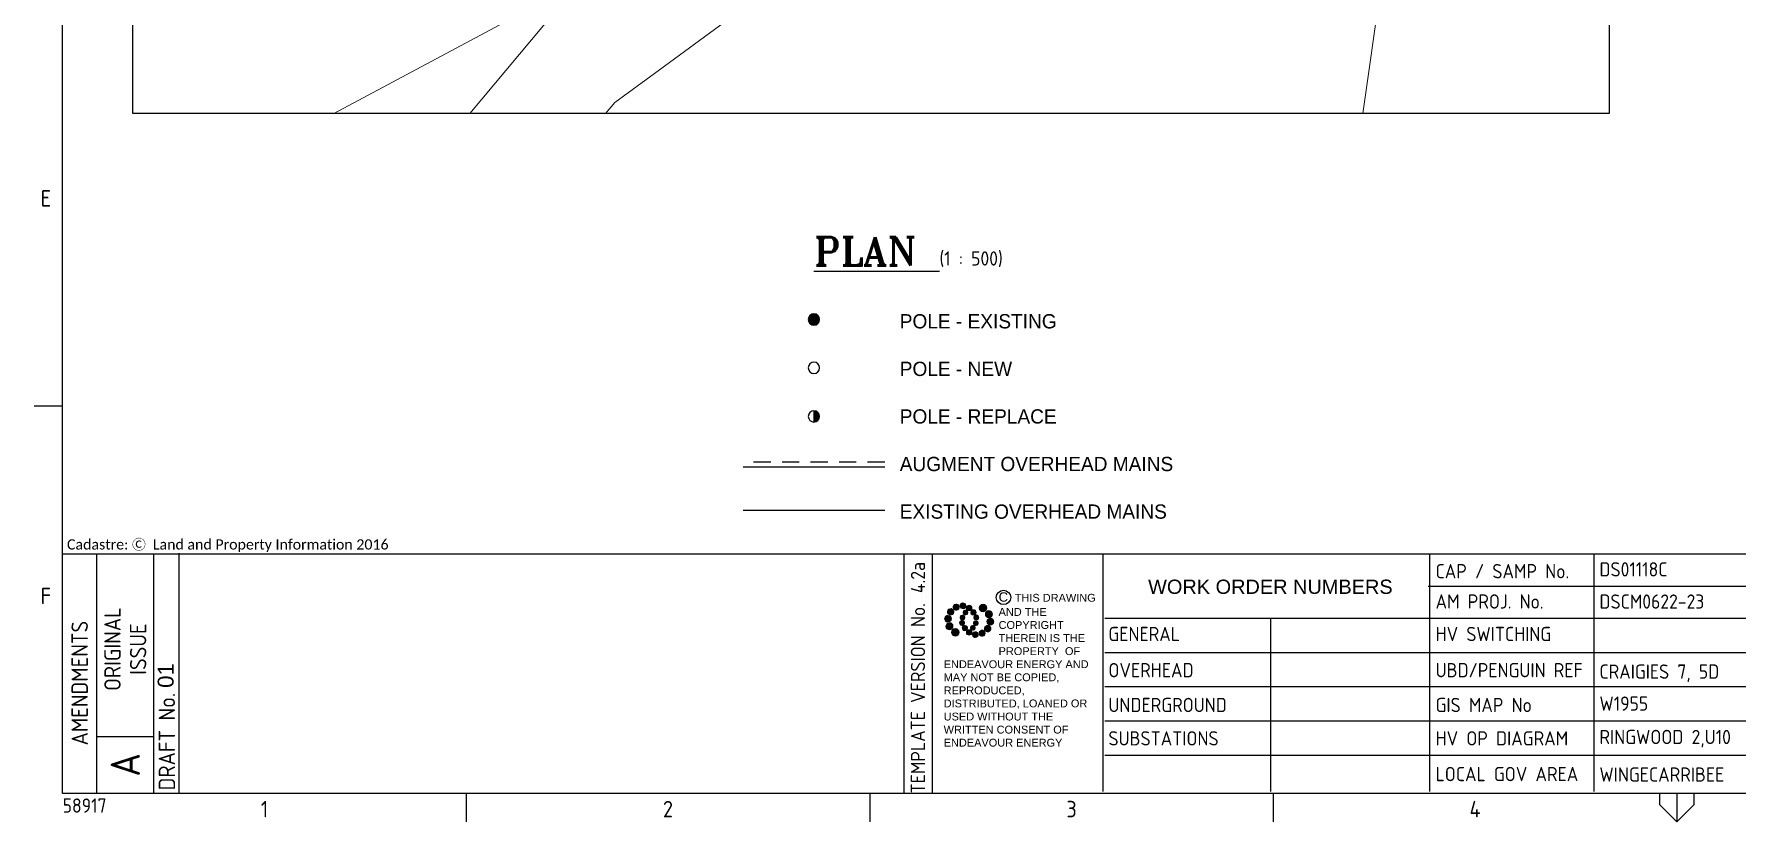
# Paper-space layout 'A2 - Rail Crossing Detail' of a CAD drawing. Header units: metres, sheet in millimetres. Extents: x -21 to 565, y 0 to 412.
# Drawn here: x -21 to 277.5, y 0 to 138.1 of the extents above; entities that cross this region are included whole.
import ezdxf
from ezdxf.enums import TextEntityAlignment as Align

# ---------------------------------------------------------------- set-up
doc = ezdxf.new("R2010")
doc.units = ezdxf.units.M
doc.linetypes.add('Dash', pattern=[5, 3, -2])
doc.layers.get('0').update_dxf_attribs({"color": 6})
doc.layers.add('Cadastre Land Parcels_SP_EXT', color=8, linetype='Continuous', lineweight=5)
doc.layers.add('Cadastre Roads_SP_EXT', color=8, linetype='Continuous', lineweight=5)
doc.layers.add('Notes', color=7, linetype='Continuous')
doc.layers.add('SupportsUG_SP_EXT', color=7, linetype='Continuous')
doc.styles.add('ARIAL', font='arial.ttf', dxfattribs={"height": 2})
doc.styles.add('iecISOCP', font='isocp.shx')
doc.styles.add('IECSYMBOL1', font='isocp.shx')
doc.styles.get("Standard").update_dxf_attribs({"font": 'arial.ttf'})

# ---------------------------------------------------------------- blocks, each defined once
blk = doc.blocks.new('A$C30A46249')
at = {"color": 7, "lineweight": -3, "insert": (6.92, 4.97), "char_height": 1.79, "attachment_point": 7, "line_spacing_factor": 1.2}
blk.add_mtext('{\\fCalibri|b0|i0|c0|p34;\\C256;Cadastre: \\fMS Gothic|b0|i0|c128|p49;\\C250;\\c2236962;Ⓒ\\fMS Gothic|b0|i0|c0|p49; \\fCalibri|b0|i0|c0|p34;\\C256;Land and Property Information 2016}', dxfattribs=at)
blk = doc.blocks.new('EE_LOGO_SMALL')
at = {"layer": 'Notes'}
h = blk.add_hatch(color=256, dxfattribs=at)
edge = h.paths.add_edge_path()
edge.add_spline(control_points=[(-1.35, 5.88), (-1.41, 6.52), (-1.98, 6.98), (-2.62, 6.92), (-3.26, 6.85), (-3.72, 6.28), (-3.66, 5.65), (-3.6, 5.01), (-3.03, 4.54), (-2.39, 4.61), (-1.75, 4.67), (-1.28, 5.24), (-1.35, 5.88)], knot_values=[0, 0, 0, 0, 1, 1, 1, 2, 2, 2, 3, 3, 3, 4, 4, 4, 4], degree=3, periodic=0)
h = blk.add_hatch(color=256, dxfattribs=at)
edge = h.paths.add_edge_path()
edge.add_spline(control_points=[(-8.41, 1.95), (-9.16, 1.99), (-9.8, 1.42), (-9.84, 0.67), (-9.89, -0.07), (-9.31, -0.71), (-8.56, -0.75), (-7.82, -0.8), (-7.18, -0.23), (-7.14, 0.52), (-7.09, 1.27), (-7.66, 1.91), (-8.41, 1.95)], knot_values=[0, 0, 0, 0, 1, 1, 1, 2, 2, 2, 3, 3, 3, 4, 4, 4, 4], degree=3, periodic=0)
h = blk.add_hatch(color=256, dxfattribs=at)
edge = h.paths.add_edge_path()
edge.add_spline(control_points=[(-6.81, 4.47), (-7.42, 4.82), (-8.21, 4.62), (-8.57, 4), (-8.92, 3.39), (-8.72, 2.6), (-8.1, 2.25), (-7.49, 1.89), (-6.7, 2.09), (-6.34, 2.71), (-5.98, 3.32), (-6.19, 4.11), (-6.81, 4.47)], knot_values=[0, 0, 0, 0, 1, 1, 1, 2, 2, 2, 3, 3, 3, 4, 4, 4, 4], degree=3, periodic=0)
h = blk.add_hatch(color=256, dxfattribs=at)
edge = h.paths.add_edge_path()
edge.add_spline(control_points=[(-4.19, 5.89), (-4.56, 6.46), (-5.32, 6.62), (-5.88, 6.26), (-6.45, 5.89), (-6.61, 5.13), (-6.25, 4.56), (-5.88, 4), (-5.13, 3.83), (-4.56, 4.2), (-3.99, 4.56), (-3.82, 5.32), (-4.19, 5.89)], knot_values=[0, 0, 0, 0, 1, 1, 1, 2, 2, 2, 3, 3, 3, 4, 4, 4, 4], degree=3, periodic=0)
h = blk.add_hatch(color=256, dxfattribs=at)
edge = h.paths.add_edge_path()
edge.add_spline(control_points=[(-2.5, 2.07), (-3.02, 2.18), (-3.52, 1.86), (-3.63, 1.35), (-3.74, 0.84), (-3.41, 0.33), (-2.91, 0.22), (-2.39, 0.11), (-1.89, 0.43), (-1.78, 0.95), (-1.67, 1.46), (-1.99, 1.96), (-2.5, 2.07)], knot_values=[0, 0, 0, 0, 1, 1, 1, 2, 2, 2, 3, 3, 3, 4, 4, 4, 4], degree=3, periodic=0)
h = blk.add_hatch(color=256, dxfattribs=at)
edge = h.paths.add_edge_path()
edge.add_spline(control_points=[(1.01, 4.87), (1.01, 4.27), (0.53, 3.79), (-0.07, 3.79), (-0.67, 3.79), (-1.16, 4.27), (-1.16, 4.87), (-1.16, 5.47), (-0.67, 5.96), (-0.07, 5.96), (0.53, 5.96), (1.01, 5.47), (1.01, 4.87)], knot_values=[0, 0, 0, 0, 1, 1, 1, 2, 2, 2, 3, 3, 3, 4, 4, 4, 4], degree=3, periodic=0)
edge = h.paths.add_edge_path()
edge.add_spline(control_points=[(-1.36, 3.98), (-1.87, 4.09), (-2.38, 3.77), (-2.49, 3.26), (-2.6, 2.75), (-2.27, 2.24), (-1.76, 2.13), (-1.25, 2.02), (-0.75, 2.35), (-0.64, 2.86), (-0.53, 3.37), (-0.85, 3.87), (-1.36, 3.98)], knot_values=[0, 0, 0, 0, 1, 1, 1, 2, 2, 2, 3, 3, 3, 4, 4, 4, 4], degree=3, periodic=0)
h = blk.add_hatch(color=256, dxfattribs=at)
edge = h.paths.add_edge_path()
edge.add_spline(control_points=[(2.33, 2.37), (2.77, 2.76), (2.8, 3.42), (2.42, 3.85), (2.03, 4.29), (1.37, 4.32), (0.94, 3.94), (0.51, 3.55), (0.47, 2.89), (0.85, 2.46), (1.24, 2.03), (1.9, 1.99), (2.33, 2.37)], knot_values=[0, 0, 0, 0, 1, 1, 1, 2, 2, 2, 3, 3, 3, 4, 4, 4, 4], degree=3, periodic=0)
edge = h.paths.add_edge_path()
edge.add_spline(control_points=[(1.01, 4.87), (1.01, 4.27), (0.53, 3.79), (-0.07, 3.79), (-0.67, 3.79), (-1.16, 4.27), (-1.16, 4.87), (-1.16, 5.47), (-0.67, 5.96), (-0.07, 5.96), (0.53, 5.96), (1.01, 5.47), (1.01, 4.87)], knot_values=[0, 0, 0, 0, 1, 1, 1, 2, 2, 2, 3, 3, 3, 4, 4, 4, 4], degree=3, periodic=0)
h = blk.add_hatch(color=256, dxfattribs=at)
edge = h.paths.add_edge_path()
edge.add_spline(control_points=[(1.01, 4.87), (1.01, 4.27), (0.53, 3.79), (-0.07, 3.79), (-0.67, 3.79), (-1.16, 4.27), (-1.16, 4.87), (-1.16, 5.47), (-0.67, 5.96), (-0.07, 5.96), (0.53, 5.96), (1.01, 5.47), (1.01, 4.87)], knot_values=[0, 0, 0, 0, 1, 1, 1, 2, 2, 2, 3, 3, 3, 4, 4, 4, 4], degree=3, periodic=0)
edge = h.paths.add_edge_path(flags=16)
edge.add_spline(control_points=[(1.01, 4.87), (1.01, 4.27), (0.53, 3.79), (-0.07, 3.79), (-0.67, 3.79), (-1.16, 4.27), (-1.16, 4.87), (-1.16, 5.47), (-0.67, 5.96), (-0.07, 5.96), (0.53, 5.96), (1.01, 5.47), (1.01, 4.87)], knot_values=[0, 0, 0, 0, 1, 1, 1, 2, 2, 2, 3, 3, 3, 4, 4, 4, 4], degree=3, periodic=0)
h = blk.add_hatch(color=256, dxfattribs=at)
edge = h.paths.add_edge_path()
edge.add_spline(control_points=[(2.98, 0.19), (3.52, 0.33), (3.83, 0.88), (3.69, 1.41), (3.55, 1.94), (3.01, 2.26), (2.48, 2.12), (1.95, 1.98), (1.63, 1.43), (1.77, 0.9), (1.91, 0.37), (2.45, 0.05), (2.98, 0.19)], knot_values=[0, 0, 0, 0, 1, 1, 1, 2, 2, 2, 3, 3, 3, 4, 4, 4, 4], degree=3, periodic=0)
h = blk.add_hatch(color=256, dxfattribs=at)
edge = h.paths.add_edge_path()
edge.add_spline(control_points=[(6.99, 4.87), (6.99, 4.04), (6.32, 3.36), (5.48, 3.36), (4.65, 3.36), (3.97, 4.04), (3.97, 4.87), (3.97, 5.71), (4.65, 6.38), (5.48, 6.38), (6.32, 6.38), (6.99, 5.71), (6.99, 4.87)], knot_values=[0, 0, 0, 0, 1, 1, 1, 2, 2, 2, 3, 3, 3, 4, 4, 4, 4], degree=3, periodic=0)
h = blk.add_hatch(color=256, dxfattribs=at)
edge = h.paths.add_edge_path()
edge.add_spline(control_points=[(8.37, 1.14), (9.1, 1.46), (9.42, 2.3), (9.11, 3.02), (8.79, 3.74), (7.95, 4.07), (7.23, 3.75), (6.51, 3.43), (6.18, 2.59), (6.49, 1.87), (6.81, 1.15), (7.65, 0.82), (8.37, 1.14)], knot_values=[0, 0, 0, 0, 1, 1, 1, 2, 2, 2, 3, 3, 3, 4, 4, 4, 4], degree=3, periodic=0)
h = blk.add_hatch(color=256, dxfattribs=at)
edge = h.paths.add_edge_path()
edge.add_spline(control_points=[(8.27, -1.91), (9.01, -1.95), (9.65, -1.38), (9.69, -0.63), (9.74, 0.12), (9.17, 0.75), (8.42, 0.8), (7.67, 0.84), (7.03, 0.27), (6.99, -0.48), (6.95, -1.22), (7.52, -1.87), (8.27, -1.91)], knot_values=[0, 0, 0, 0, 1, 1, 1, 2, 2, 2, 3, 3, 3, 4, 4, 4, 4], degree=3, periodic=0)
h = blk.add_hatch(color=256, dxfattribs=at)
edge = h.paths.add_edge_path()
edge.add_spline(control_points=[(-8.52, -1.1), (-9.24, -1.42), (-9.57, -2.26), (-9.25, -2.98), (-8.94, -3.7), (-8.09, -4.03), (-7.37, -3.71), (-6.65, -3.39), (-6.33, -2.55), (-6.64, -1.83), (-6.96, -1.11), (-7.8, -0.78), (-8.52, -1.1)], knot_values=[0, 0, 0, 0, 1, 1, 1, 2, 2, 2, 3, 3, 3, 4, 4, 4, 4], degree=3, periodic=0)
h = blk.add_hatch(color=256, dxfattribs=at)
edge = h.paths.add_edge_path()
edge.add_spline(control_points=[(-7.14, -4.83), (-7.14, -4), (-6.46, -3.32), (-5.63, -3.32), (-4.8, -3.32), (-4.12, -4), (-4.12, -4.83), (-4.12, -5.67), (-4.8, -6.34), (-5.63, -6.34), (-6.46, -6.34), (-7.14, -5.67), (-7.14, -4.83)], knot_values=[0, 0, 0, 0, 1, 1, 1, 2, 2, 2, 3, 3, 3, 4, 4, 4, 4], degree=3, periodic=0)
h = blk.add_hatch(color=256, dxfattribs=at)
edge = h.paths.add_edge_path()
edge.add_spline(control_points=[(-3.13, -0.15), (-3.66, -0.29), (-3.98, -0.84), (-3.84, -1.37), (-3.7, -1.9), (-3.15, -2.22), (-2.62, -2.08), (-2.09, -1.94), (-1.78, -1.39), (-1.91, -0.86), (-2.06, -0.33), (-2.6, -0.01), (-3.13, -0.15)], knot_values=[0, 0, 0, 0, 1, 1, 1, 2, 2, 2, 3, 3, 3, 4, 4, 4, 4], degree=3, periodic=0)
h = blk.add_hatch(color=256, dxfattribs=at)
edge = h.paths.add_edge_path()
edge.add_spline(control_points=[(-2.48, -2.33), (-2.91, -2.72), (-2.95, -3.38), (-2.56, -3.81), (-2.18, -4.24), (-1.52, -4.28), (-1.08, -3.9), (-0.65, -3.51), (-0.62, -2.85), (-1, -2.42), (-1.39, -1.98), (-2.05, -1.95), (-2.48, -2.33)], knot_values=[0, 0, 0, 0, 1, 1, 1, 2, 2, 2, 3, 3, 3, 4, 4, 4, 4], degree=3, periodic=0)
h = blk.add_hatch(color=256, dxfattribs=at)
edge = h.paths.add_edge_path()
edge.add_spline(control_points=[(-1.16, -4.83), (-1.16, -4.23), (-0.67, -3.74), (-0.07, -3.74), (0.53, -3.74), (1.01, -4.23), (1.01, -4.83), (1.01, -5.43), (0.53, -5.92), (-0.07, -5.92), (-0.67, -5.92), (-1.16, -5.43), (-1.16, -4.83)], knot_values=[0, 0, 0, 0, 1, 1, 1, 2, 2, 2, 3, 3, 3, 4, 4, 4, 4], degree=3, periodic=0)
h = blk.add_hatch(color=256, dxfattribs=at)
edge = h.paths.add_edge_path()
edge.add_spline(control_points=[(1.22, -3.94), (1.73, -4.05), (2.23, -3.73), (2.34, -3.22), (2.45, -2.71), (2.13, -2.2), (1.62, -2.09), (1.11, -1.98), (0.6, -2.3), (0.49, -2.81), (0.38, -3.32), (0.71, -3.83), (1.22, -3.94)], knot_values=[0, 0, 0, 0, 1, 1, 1, 2, 2, 2, 3, 3, 3, 4, 4, 4, 4], degree=3, periodic=0)
h = blk.add_hatch(color=256, dxfattribs=at)
edge = h.paths.add_edge_path()
edge.add_spline(control_points=[(1.2, -5.84), (1.27, -6.47), (1.84, -6.94), (2.47, -6.87), (3.11, -6.81), (3.58, -6.24), (3.51, -5.6), (3.45, -4.96), (2.88, -4.5), (2.24, -4.56), (1.6, -4.63), (1.13, -5.2), (1.2, -5.84)], knot_values=[0, 0, 0, 0, 1, 1, 1, 2, 2, 2, 3, 3, 3, 4, 4, 4, 4], degree=3, periodic=0)
h = blk.add_hatch(color=256, dxfattribs=at)
edge = h.paths.add_edge_path()
edge.add_spline(control_points=[(2.36, -2.03), (2.87, -2.14), (3.37, -1.81), (3.48, -1.3), (3.59, -0.79), (3.27, -0.29), (2.76, -0.18), (2.25, -0.07), (1.74, -0.39), (1.63, -0.9), (1.52, -1.41), (1.85, -1.92), (2.36, -2.03)], knot_values=[0, 0, 0, 0, 1, 1, 1, 2, 2, 2, 3, 3, 3, 4, 4, 4, 4], degree=3, periodic=0)
h = blk.add_hatch(color=256, dxfattribs=at)
edge = h.paths.add_edge_path()
edge.add_spline(control_points=[(4.05, -5.84), (4.41, -6.41), (5.17, -6.58), (5.73, -6.21), (6.3, -5.85), (6.46, -5.09), (6.1, -4.52), (5.73, -3.95), (4.98, -3.79), (4.41, -4.16), (3.84, -4.52), (3.68, -5.28), (4.05, -5.84)], knot_values=[0, 0, 0, 0, 1, 1, 1, 2, 2, 2, 3, 3, 3, 4, 4, 4, 4], degree=3, periodic=0)
h = blk.add_hatch(color=256, dxfattribs=at)
edge = h.paths.add_edge_path()
edge.add_spline(control_points=[(6.66, -4.43), (7.27, -4.78), (8.06, -4.58), (8.42, -3.96), (8.78, -3.35), (8.57, -2.56), (7.96, -2.2), (7.34, -1.84), (6.55, -2.05), (6.2, -2.66), (5.84, -3.28), (6.04, -4.07), (6.66, -4.43)], knot_values=[0, 0, 0, 0, 1, 1, 1, 2, 2, 2, 3, 3, 3, 4, 4, 4, 4], degree=3, periodic=0)
at = {"layer": 'Notes', "lineweight": 0}
for points in [[(1.85, 2.13), (1.85, 2.13)], [(-1.99, -2.08), (-1.99, -2.08)]]:
    blk.add_lwpolyline(points, dxfattribs=at)
for points in [[(-1.35, 5.88), (-1.41, 6.52), (-1.98, 6.98), (-2.62, 6.92), (-3.26, 6.85), (-3.72, 6.28), (-3.66, 5.65), (-3.6, 5.01), (-3.03, 4.54), (-2.39, 4.61), (-1.75, 4.67), (-1.28, 5.24), (-1.35, 5.88)], [(-8.41, 1.95), (-9.16, 1.99), (-9.8, 1.42), (-9.84, 0.67), (-9.89, -0.07), (-9.31, -0.71), (-8.56, -0.75), (-7.82, -0.8), (-7.18, -0.23), (-7.14, 0.52), (-7.09, 1.27), (-7.66, 1.91), (-8.41, 1.95)], [(-6.81, 4.47), (-7.42, 4.82), (-8.21, 4.62), (-8.57, 4), (-8.92, 3.39), (-8.72, 2.6), (-8.1, 2.25), (-7.49, 1.89), (-6.7, 2.09), (-6.34, 2.71), (-5.98, 3.32), (-6.19, 4.11), (-6.81, 4.47)], [(-4.19, 5.89), (-4.56, 6.46), (-5.32, 6.62), (-5.88, 6.26), (-6.45, 5.89), (-6.61, 5.13), (-6.25, 4.56), (-5.88, 4), (-5.13, 3.83), (-4.56, 4.2), (-3.99, 4.56), (-3.82, 5.32), (-4.19, 5.89)], [(-2.5, 2.07), (-3.02, 2.18), (-3.52, 1.86), (-3.63, 1.35), (-3.74, 0.84), (-3.41, 0.33), (-2.91, 0.22), (-2.39, 0.11), (-1.89, 0.43), (-1.78, 0.95), (-1.67, 1.46), (-1.99, 1.96), (-2.5, 2.07)], [(-1.36, 3.98), (-1.87, 4.09), (-2.38, 3.77), (-2.49, 3.26), (-2.6, 2.75), (-2.27, 2.24), (-1.76, 2.13), (-1.25, 2.02), (-0.75, 2.35), (-0.64, 2.86), (-0.53, 3.37), (-0.85, 3.87), (-1.36, 3.98)], [(1.01, 4.87), (1.01, 4.27), (0.53, 3.79), (-0.07, 3.79), (-0.67, 3.79), (-1.16, 4.27), (-1.16, 4.87), (-1.16, 5.47), (-0.67, 5.96), (-0.07, 5.96), (0.53, 5.96), (1.01, 5.47), (1.01, 4.87)], [(1.01, 4.87), (1.01, 4.27), (0.53, 3.79), (-0.07, 3.79), (-0.67, 3.79), (-1.16, 4.27), (-1.16, 4.87), (-1.16, 5.47), (-0.67, 5.96), (-0.07, 5.96), (0.53, 5.96), (1.01, 5.47), (1.01, 4.87)], [(2.33, 2.37), (2.77, 2.76), (2.8, 3.42), (2.42, 3.85), (2.03, 4.29), (1.37, 4.32), (0.94, 3.94), (0.51, 3.55), (0.47, 2.89), (0.85, 2.46), (1.24, 2.03), (1.9, 1.99), (2.33, 2.37)], [(2.98, 0.19), (3.52, 0.33), (3.83, 0.88), (3.69, 1.41), (3.55, 1.94), (3.01, 2.26), (2.48, 2.12), (1.95, 1.98), (1.63, 1.43), (1.77, 0.9), (1.91, 0.37), (2.45, 0.05), (2.98, 0.19)], [(6.99, 4.87), (6.99, 4.04), (6.32, 3.36), (5.48, 3.36), (4.65, 3.36), (3.97, 4.04), (3.97, 4.87), (3.97, 5.71), (4.65, 6.38), (5.48, 6.38), (6.32, 6.38), (6.99, 5.71), (6.99, 4.87)], [(8.37, 1.14), (9.1, 1.46), (9.42, 2.3), (9.11, 3.02), (8.79, 3.74), (7.95, 4.07), (7.23, 3.75), (6.51, 3.43), (6.18, 2.59), (6.49, 1.87), (6.81, 1.15), (7.65, 0.82), (8.37, 1.14)], [(8.27, -1.91), (9.01, -1.95), (9.65, -1.38), (9.69, -0.63), (9.74, 0.12), (9.17, 0.75), (8.42, 0.8), (7.67, 0.84), (7.03, 0.27), (6.99, -0.48), (6.95, -1.22), (7.52, -1.87), (8.27, -1.91)], [(-8.52, -1.1), (-9.24, -1.42), (-9.57, -2.26), (-9.25, -2.98), (-8.94, -3.7), (-8.09, -4.03), (-7.37, -3.71), (-6.65, -3.39), (-6.33, -2.55), (-6.64, -1.83), (-6.96, -1.11), (-7.8, -0.78), (-8.52, -1.1)], [(-7.14, -4.83), (-7.14, -4), (-6.46, -3.32), (-5.63, -3.32), (-4.8, -3.32), (-4.12, -4), (-4.12, -4.83), (-4.12, -5.67), (-4.8, -6.34), (-5.63, -6.34), (-6.46, -6.34), (-7.14, -5.67), (-7.14, -4.83)], [(-3.13, -0.15), (-3.66, -0.29), (-3.98, -0.84), (-3.84, -1.37), (-3.7, -1.9), (-3.15, -2.22), (-2.62, -2.08), (-2.09, -1.94), (-1.78, -1.39), (-1.91, -0.86), (-2.06, -0.33), (-2.6, -0.01), (-3.13, -0.15)], [(-2.48, -2.33), (-2.91, -2.72), (-2.95, -3.38), (-2.56, -3.81), (-2.18, -4.24), (-1.52, -4.28), (-1.08, -3.9), (-0.65, -3.51), (-0.62, -2.85), (-1, -2.42), (-1.39, -1.98), (-2.05, -1.95), (-2.48, -2.33)], [(-1.16, -4.83), (-1.16, -4.23), (-0.67, -3.74), (-0.07, -3.74), (0.53, -3.74), (1.01, -4.23), (1.01, -4.83), (1.01, -5.43), (0.53, -5.92), (-0.07, -5.92), (-0.67, -5.92), (-1.16, -5.43), (-1.16, -4.83)], [(1.22, -3.94), (1.73, -4.05), (2.23, -3.73), (2.34, -3.22), (2.45, -2.71), (2.13, -2.2), (1.62, -2.09), (1.11, -1.98), (0.6, -2.3), (0.49, -2.81), (0.38, -3.32), (0.71, -3.83), (1.22, -3.94)], [(1.2, -5.84), (1.27, -6.47), (1.84, -6.94), (2.47, -6.87), (3.11, -6.81), (3.58, -6.24), (3.51, -5.6), (3.45, -4.96), (2.88, -4.5), (2.24, -4.56), (1.6, -4.63), (1.13, -5.2), (1.2, -5.84)], [(2.36, -2.03), (2.87, -2.14), (3.37, -1.81), (3.48, -1.3), (3.59, -0.79), (3.27, -0.29), (2.76, -0.18), (2.25, -0.07), (1.74, -0.39), (1.63, -0.9), (1.52, -1.41), (1.85, -1.92), (2.36, -2.03)], [(4.05, -5.84), (4.41, -6.41), (5.17, -6.58), (5.73, -6.21), (6.3, -5.85), (6.46, -5.09), (6.1, -4.52), (5.73, -3.95), (4.98, -3.79), (4.41, -4.16), (3.84, -4.52), (3.68, -5.28), (4.05, -5.84)], [(6.66, -4.43), (7.27, -4.78), (8.06, -4.58), (8.42, -3.96), (8.78, -3.35), (8.57, -2.56), (7.96, -2.2), (7.34, -1.84), (6.55, -2.05), (6.2, -2.66), (5.84, -3.28), (6.04, -4.07), (6.66, -4.43)]]:
    blk.add_open_spline(points, degree=3, knots=[0, 0, 0, 0, 1, 1, 1, 2, 2, 2, 3, 3, 3, 4, 4, 4, 4], dxfattribs=at)
blk = doc.blocks.new('EE_COPYRIGHT_A2')
at = {"layer": 'Notes'}
blk.add_circle((9.53, -0.82), 1.15, dxfattribs=at)
at = {"xscale": 0.4, "yscale": 0.4, "zscale": 0.4}
blk.add_blockref('EE_LOGO_SMALL', (4.09, -4.46), dxfattribs=at)
at = {"layer": 'Notes', "insert": (0, 0), "char_height": 1.25, "width": 24.1208, "attachment_point": 1, "style": 'ARIAL'}
blk.add_mtext('\\pt8.75;               ^I{\\H1.2x;C } THIS DRAWING\\P\\pi-8.75,l8.75,t8.75,20;       ^IAND THE ^I\\P\\pi0,t8.75;COPYRIGHT\\P\\pi-8.75,t1.25,8.75;^I^ITHEREIN IS THE PROPERTY  OF \\P\\pi0,l0,t1.25;ENDEAVOUR ENERGY AND MAY NOT BE COPIED, REPRODUCED, DISTRIBUTED, LOANED OR USED WITHOUT THE WRITTEN CONSENT OF ENDEAVOUR ENERGY', dxfattribs=at)
blk = doc.blocks.new('A2_FRAME_TITLE')
at = {"layer": 'Notes', "color": 3}
for p, q in [((4.97, 5), (4.97, 407.42)), ((4.97, 47), (129.55, 47)), ((129.55, 47), (187.34, 47)), ((152.45, 47), (152.45, 5)), ((157.45, 47), (157.45, 5)), ((244.7, 5.35), (244.7, 47)), ((142.23, 5), (4.97, 5)), ((581.39, 5), (142.23, 5))]:
    blk.add_line(p, q, dxfattribs=at)
at = {"layer": 'Notes', "color": 7}
for p, q in [((-0.03, 72.91), (4.97, 72.91)), ((4.97, 5), (4.97, 47)), ((10.97, 5), (10.97, 47)), ((20.97, 5), (20.97, 47)), ((25.42, 5.13), (25.42, 47.13)), ((273.43, 47), (273.43, 5.35)), ((244.39, 41.35), (301.39, 41.35)), ((187.7, 35.71), (244.7, 35.71)), ((216.74, 35.71), (216.74, 5.35)), ((244.39, 35.71), (301.39, 35.71)), ((187.7, 29.71), (244.7, 29.71)), ((244.39, 29.71), (301.39, 29.71)), ((187.7, 23.71), (244.7, 23.71)), ((244.39, 23.71), (301.39, 23.71)), ((10.97, 15), (20.97, 15)), ((187.7, 17.71), (244.7, 17.71)), ((244.39, 17.71), (301.39, 17.71)), ((187.7, 11.71), (244.7, 11.71)), ((244.39, 11.71), (301.39, 11.71)), ((75.75, 5), (75.75, 0)), ((146.5, 5), (146.5, 0)), ((217.25, 5), (217.25, 0)), ((285, 3), (285, 5)), ((288, 0), (285, 3)), ((288, 5), (288, 0)), ((291, 3), (288, 0)), ((291, 5), (291, 3))]:
    blk.add_line(p, q, dxfattribs=at)
at = {"layer": 'Notes', "color": 3, "linetype": 'Continuous'}
for q in [(581.39, 47), (187.34, 5.35)]:
    blk.add_line((187.34, 47), q, dxfattribs=at)
at = {"xscale": 1.1, "yscale": 1.1, "zscale": 1.1}
blk.add_blockref('EE_COPYRIGHT_A2', (159.46, 40.25), dxfattribs=at)
blk.add_attdef('DRAFT_NUM', (24.44, 23.49), '', height=2.8, rotation=90)
at = {"layer": 'Notes', "color": 7, "style": 'iecISOCP'}
for s, p in [('E', (2.97, 109.29)), ('F', (2.97, 39.6))]:
    blk.add_text(s, height=2.88, dxfattribs=at).set_placement(p, align=Align.MIDDLE_RIGHT)
for s, p in [('CAP / SAMP No.', (245.7, 42.7)), ('AM PROJ. No.', (245.7, 37.39)), ('GENERAL', (188.34, 31.69)), ('HV SWITCHING', (245.7, 31.69)), ('OVERHEAD', (188.34, 25.35)), ('UBD/PENGUIN REF', (245.7, 25.35)), ('UNDERGROUND', (188.34, 19.25)), ('GIS MAP No', (245.7, 19.25)), ('SUBSTATIONS', (188.34, 13.4)), ('HV OP DIAGRAM', (245.7, 13.4)), ('LOCAL GOV AREA', (245.7, 7.14))]:
    blk.add_text(s, height=2.5, dxfattribs=at).set_placement(p)
at = {"layer": 'Notes', "style": 'ARIAL'}
blk.add_text('WORK ORDER NUMBERS', height=2.5, dxfattribs=at).set_placement((216.74, 39.97), align=Align.CENTER)
at = {"layer": 'Notes', "color": 7, "style": 'iecISOCP'}
for s, height, p in [('ORIGINAL', 2.88, (13.72, 30.3)), ('AMENDMENTS', 2.88, (7.97, 24.33)), ('ISSUE', 2.88, (18.22, 30.3)), ('A', 5.12, (15.97, 10))]:
    blk.add_text(s, height=height, rotation=90, dxfattribs=at).set_placement(p, align=Align.MIDDLE_CENTER)
blk.add_text('TEMPLATE VERSION No.', height=2.5, rotation=90, dxfattribs=at).set_placement((154.95, 5), align=Align.MIDDLE_LEFT)
blk.add_text('DRAFT No.', height=2.88, rotation=90, dxfattribs=at).set_placement((24.7, 5.54))
for s, p in [('1', (40.38, 3.69)), ('2', (111.12, 3.69)), ('3', (181.88, 3.69)), ('4', (252.62, 3.69))]:
    blk.add_text(s, height=2.88, dxfattribs=at).set_placement(p, align=Align.TOP_CENTER)
at = {"layer": 'Notes', "color": 7, "style": 'iecISOCP', "flags": 8}
blk.add_attdef('VERSION_NO', text='', height=2.5, rotation=90, dxfattribs=at).set_placement((154.95, 42.84), align=Align.MIDDLE_CENTER)
at = {"layer": 'Notes', "color": 7, "style": 'iecISOCP'}
for tag, p in [('CAP_NO', (274.43, 43.02)), ('IE_NUM', (274.43, 37.38)), ('GEN_WO', (217.74, 31.2)), ('HV_SWITCH', (274.43, 31.2)), ('OH_WO', (217.74, 25.1)), ('UBD_REF', (274.43, 25.1)), ('UG_WO', (217.74, 19.49)), ('GIS_MAP_No', (274.43, 19.49)), ('SUB_WO', (217.74, 13.64)), ('HV_OP_DIAG', (274.43, 13.64)), ('LGA', (274.43, 7.06))]:
    blk.add_attdef(tag, p, '', height=2.5, dxfattribs=at)
at = {"layer": 'Notes', "color": 2, "style": 'iecISOCP'}
for tag, p in [('T1', (441.71, 33.55)), ('T2', (441.71, 28.43)), ('T3', (441.71, 23.01)), ('T4', (441.4, 17.78)), ('T5', (441.4, 12.35)), ('T6', (441.4, 7.09))]:
    blk.add_attdef(tag, text='', height=3.5, dxfattribs=at).set_placement(p, align=Align.CENTER)
at = {"layer": 'Notes', "color": 7, "style": 'iecISOCP'}
for tag, p in [('scale', (324.78, 31.98)), ('DRAWN', (324.78, 24.31)), ('DATE', (324.78, 16.26)), ('CHD', (324.78, 7.75)), ('DESIGN', (362.64, 8.29))]:
    blk.add_attdef(tag, text='', height=2.5, dxfattribs=at).set_placement(p, align=Align.CENTER)
at = {"layer": 'Notes', "color": 4, "style": 'iecISOCP'}
blk.add_attdef('NUM', text='', height=7, dxfattribs=at).set_placement((549.94, 16.48), align=Align.CENTER)
at = {"layer": 'Notes', "color": 1, "style": 'iecISOCP'}
blk.add_attdef('REV', text='', height=5, dxfattribs=at).set_placement((576.56, 16.48), align=Align.CENTER)
at = {"layer": 'Notes', "color": 7, "style": 'iecISOCP'}
for tag, p in [('NS', (548.07, 7.5)), ('SHTS', (562.68, 7.5))]:
    blk.add_attdef(tag, text='', height=2.5, dxfattribs=at).set_placement(p, align=Align.MIDDLE)
at = {"layer": 'Notes', "style": 'iecISOCP'}
blk.add_attdef('ExportID', (4.99, 1.62), '', height=2.5, dxfattribs=at)
at = {"layer": 'Notes', "style": 'iecISOCP', "flags": 1}
for tag, p in [('ProjectType', (6.3, -8.26)), ('ProjectNumber', (23.01, -7.98)), ('DrawingNumber', (42.02, -7.98)), ('ProjectDescription', (60.75, -8.26)), ('ExportDate', (86.99, -8.34)), ('ExportUserName', (104.82, -7.69)), ('DesignerCompanyName', (128.16, -8.26)), ('GIS_SUCCESS', (157.54, -7.98)), ('CAD_SUCCESS', (175.98, -7.98)), ('Comments', (223.32, -8.34)), ('ExportCategories', (243.1, -8.34)), ('ExportAreaOfInterest', (260.42, -7.82))]:
    blk.add_attdef(tag, p, '', height=1, dxfattribs=at)
at = {"layer": 'Notes', "color": 7, "style": 'iecISOCP', "flags": 1}
blk.add_attdef('DEPOTCODE', (200.33, -8.34), '', height=1, dxfattribs=at)
blk = doc.blocks.new('Pole Replace (M03)')
blk.add_hatch(color=256).paths.add_polyline_path([(0, 0.97), (0, -1.03, 0.414214), (1, -0.03, 0.414214)])
blk.add_line((0, 0.97), (0, -1.03))
blk.add_lwpolyline([(-1, -0.03, 1), (1, -0.03, 1)], format="xyb", close=True)

psp = doc.layouts.new('A2 - Rail Crossing Detail')

# ---------------------------------------------------------------- hatches: boundary and pattern name
at = {"layer": 'Notes'}
psp.add_hatch(color=2, dxfattribs=at).paths.add_polyline_path([(114.7049, 88.0686, 1), (116.7049, 88.0686, 1)])

# ---------------------------------------------------------------- linework, layer by layer
at = {"layer": 'Cadastre Land Parcels_SP_EXT', "linetype": 'Continuous'}
for points in [[(31.5536, 124.1462), (74.3202, 147.0682), (80.1034, 150.1684), (216.3646, 250.076), (255.1138, 277.878)], [(211.9342, 124.1462), (227.4779, 233.2933), (210.4009, 221.1514), (87.7579, 131.2073), (80.7879, 126.0943), (79.1548, 124.1462)]]:
    psp.add_lwpolyline(points, dxfattribs=at)
at = {"layer": 'Cadastre Roads_SP_EXT', "linetype": 'Continuous'}
for points in [[(255.1138, 277.8778), (216.3648, 250.0759), (80.1036, 150.1684), (74.3205, 147.0682), (71.6664, 143.0446), (70.42, 142.1304), (55.3446, 124.1462)], [(79.1547, 124.1462), (80.7879, 126.0945), (87.7583, 131.2071), (210.4004, 221.1516), (227.4779, 233.2937), (255.1138, 253.1179)]]:
    psp.add_lwpolyline(points, dxfattribs=at)
at = {"layer": 'Notes', "color": 2, "linetype": 'Dash'}
psp.add_line((128.1185, 63.0842), (103.2913, 63.0842), dxfattribs=at)
at = {"layer": 'Notes'}
for p, q in [((128.1185, 62.1769), (103.2913, 62.1769)), ((128.1185, 54.6049), (103.2913, 54.6049))]:
    psp.add_line(p, q, dxfattribs=at)
at = {"layer": 'Notes', "color": 7, "linetype": 'Continuous'}
psp.add_lwpolyline([(-3.7357, 386.9525), (255.1138, 386.9525), (255.1138, 124.1462), (-3.7357, 124.1462)], close=True, dxfattribs=at)
at = {"layer": 'Notes', "color": 2}
for points in [[(114.7049, 88.0686, 1), (116.7049, 88.0686, 1)], [(114.7049, 79.5893, 1), (116.7049, 79.5893, 1)]]:
    psp.add_lwpolyline(points, format="xyb", close=True, dxfattribs=at)

# ---------------------------------------------------------------- block references
at = {"layer": 'Notes', "color": 7, "linetype": 'Continuous'}
psp.add_blockref('Pole Replace (M03)', (115.7049, 71.1099), dxfattribs=at)
at = {"layer": 'Notes'}
psp.add_blockref('A$C30A46249', (-22.1788, 42.3272), dxfattribs=at)
at = {"layer": 'SupportsUG_SP_EXT'}
ref = psp.add_blockref('A2_FRAME_TITLE', (-21.005, 0), dxfattribs=at)
ref.add_attrib('CAP_NO', 'DS01118C', (253.4299, 43.0217), dxfattribs={"layer": 'Notes', "color": 7, "height": 2.5, "style": 'iecISOCP'})
ref.add_attrib('IE_NUM', 'DSCM0622-23', (253.4299, 37.3763), dxfattribs={"layer": 'Notes', "color": 7, "height": 2.5, "style": 'iecISOCP'})
ref.add_attrib('UBD_REF', 'CRAIGIES 7, 5D', (253.4299, 25.1039), dxfattribs={"layer": 'Notes', "color": 7, "height": 2.5, "style": 'iecISOCP'})
ref.add_attrib('GIS_MAP_No', 'W1955', (253.4299, 19.4948), dxfattribs={"layer": 'Notes', "color": 7, "height": 2.5, "style": 'iecISOCP'})
ref.add_attrib('HV_OP_DIAG', 'RINGWOOD 2,U10', (253.4299, 13.6417), dxfattribs={"layer": 'Notes', "color": 7, "height": 2.5, "style": 'iecISOCP'})
ref.add_attrib('LGA', 'WINGECARRIBEE', (253.4299, 7.0571), dxfattribs={"layer": 'Notes', "color": 7, "height": 2.5, "style": 'iecISOCP'})
ref.add_attrib('ExportID', '58917', (-16.0133, 1.6194), dxfattribs={"layer": 'Notes', "height": 2.5, "style": 'iecISOCP'})
ref.add_attrib('VERSION_NO', '4.2a', dxfattribs={"layer": 'Notes', "color": 7, "height": 2.5, "rotation": 90, "style": 'iecISOCP'}).set_placement((133.9409, 42.8386), align=Align.MIDDLE_CENTER)
ref.add_attrib('DRAFT_NUM', '01', (3.4381, 23.4911), dxfattribs={"layer": '0', "height": 2.8, "rotation": 90})

# ---------------------------------------------------------------- texts
at = {"layer": 'Notes', "color": 0, "linetype": 'ByBlock', "attachment_point": 1, "style": 'IECSYMBOL1'}
for s, insert, char_height, width in [('{\\Fromant|c0;\\L\\C2;PLAN\\Fisocp|c0;\\H0.7001x;\\l  \\H0.7144x;\\C7;(1 : 500)\\P\\P                         }', (115.7049, 102.5103), 5, 48.243576), ('{\\fStylus BT|b0|i0|c0|p34;POLE - EXISTING\\P\\PPOLE - NEW\\P\\PPOLE - REPLACE\\P\\PAUGMENT OVERHEAD MAINS\\P\\PEXISTING OVERHEAD MAINS}', (130.7506, 89.0041), 2.501114, 67.430776)]:
    psp.add_mtext(s, dxfattribs=dict(at, insert=insert, char_height=char_height, width=width))

doc.saveas('drawing.dxf')
